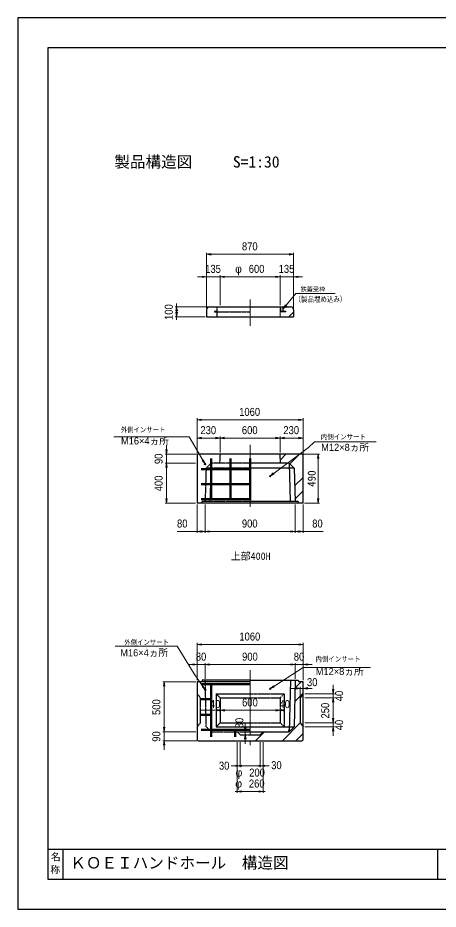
# Model space of a CAD drawing. Units: millimetres, scale not verified. Extents: x -210 to 210, y -148 to 148.
# Drawn here: x -210 to -69.8, y -148.5 to 148.5 of the extents above; entities that cross this region are included whole.
import ezdxf
from ezdxf.enums import TextEntityAlignment as Align

# ---------------------------------------------------------------- set-up
doc = ezdxf.new("R2010")
doc.units = ezdxf.units.MM
doc.linetypes.add('USER1', pattern=[12.95, 6.35, -3.175, 0.25, -3.175])
doc.linetypes.add('USER2', pattern=[4.7625, 3.175, -1.5875])
doc.layers.add('0-0', color=7, linetype='Continuous')
for name, color, linetype, lineweight in [('0-1_0', 9, 'Continuous', 25), ('0-2_dims', 2, 'Continuous', 13), ('0-3_pen1実線', 4, 'Continuous', 13), ('0-4_pen2実線', 3, 'Continuous', 13), ('0-5_pen3実線', 7, 'Continuous', 25), ('0-6_pen4実線', 6, 'Continuous', 25), ('0-7_pen1一点', 4, 'USER1', 13), ('0-8_pen2破線', 3, 'USER2', 25), ('0-9_鉄筋１', 7, 'Continuous', 50), ('0-A_鉄筋２', 7, 'Continuous', 50)]:
    doc.layers.add(name, color=color, linetype=linetype, lineweight=lineweight)
doc.styles.add('ＭＳ ゴシック', font='')
doc.styles.add('ＭＳ Ｐゴシック', font='')
doc.styles.get('ＭＳ ゴシック').set_extended_font_data('MS Gothic')
doc.styles.get('ＭＳ Ｐゴシック').set_extended_font_data('MS PGothic')

# ---------------------------------------------------------------- blocks, each defined once
blk = doc.blocks.new('部分図 1')
at = {"layer": '0-1_0'}
blk.add_lwpolyline([(0, 0), (12600, 0), (12600, 8910), (0, 8910)], close=True, dxfattribs=at)
at = {"layer": '0-2_dims'}
for p, q in [((1889.43, 6006.59), (1889.43, 6561.54)), ((1889.43, 6546.54), (2759.43, 6546.54)), ((2759.43, 6021.59), (2759.43, 6561.54)), ((1889.43, 6006.59), (1889.43, 6336.54)), ((2024.43, 6036.59), (2024.43, 6336.54)), ((2024.43, 6036.59), (2024.43, 6336.54)), ((2624.43, 6036.59), (2624.43, 6336.54)), ((2624.43, 6036.59), (2624.43, 6336.54)), ((2759.43, 6006.59), (2759.43, 6336.54)), ((1889.43, 6321.54), (1799.43, 6321.54)), ((2024.43, 6321.54), (1889.43, 6321.54)), ((2024.43, 6321.54), (2624.43, 6321.54)), ((2024.43, 6321.54), (2114.43, 6321.54)), ((2624.43, 6321.54), (2534.43, 6321.54)), ((2624.43, 6321.54), (2759.43, 6321.54)), ((2759.43, 6321.54), (2849.43, 6321.54)), ((1904.43, 6021.59), (1574.48, 6021.59)), ((1589.48, 6021.59), (1589.48, 6053.41)), ((1589.48, 6021.59), (1589.48, 5921.59)), ((1874.43, 5921.59), (1574.48, 5921.59)), ((1589.48, 5921.59), (1589.48, 5889.78)), ((1794, 4554), (1794, 4907)), ((2854, 4554), (2854, 4907)), ((2854, 4892), (1794, 4892)), ((1794, 4554), (1794, 4724.26)), ((2024, 4564), (2024, 4724.26)), ((2024, 4564), (2024, 4724.26)), ((2624, 4564), (2624, 4724.26)), ((2624, 4564), (2624, 4724.26)), ((2854, 4554), (2854, 4724.26)), ((1488, 4549), (1488, 4639)), ((2024, 4709.26), (1794, 4709.26)), ((2024, 4709.26), (2624, 4709.26)), ((2624, 4709.26), (2854, 4709.26)), ((1789, 4549), (1473, 4549)), ((1488, 4459), (1488, 4549)), ((1779, 4459), (1473, 4459)), ((1779, 4459), (1473, 4459)), ((1488, 4459), (1488, 4059)), ((1488, 4459), (1488, 4369)), ((1779, 4059), (1473, 4059)), ((1794, 4044), (1794, 3761)), ((1874, 4044), (1874, 3761)), ((1874, 4044), (1874, 3761)), ((2774, 4044), (2774, 3761)), ((2774, 4044), (2774, 3761)), ((2854, 4044), (2854, 3761)), ((1874, 3776), (2774, 3776)), ((1796, 2288), (1796, 2661.21)), ((2856, 2646.21), (1796, 2646.21)), ((2856, 2288), (2856, 2661.21)), ((1796, 2445.17), (1706, 2445.17)), ((1796, 2288), (1796, 2460.17)), ((1796, 2445.17), (1876, 2445.17)), ((1876, 2303), (1876, 2460.17)), ((1876, 2303), (1876, 2460.17)), ((1876, 2445.17), (1966, 2445.17)), ((1876, 2445.17), (2776, 2445.17)), ((2776, 2445.17), (2686, 2445.17)), ((2776, 2303), (2776, 2460.17)), ((2776, 2303), (2776, 2460.17)), ((2776, 2445.17), (2856, 2445.17)), ((2856, 2288), (2856, 2460.17)), ((2856, 2445.17), (2946, 2445.17)), ((1781, 2273), (1450, 2273)), ((1465, 1773), (1465, 2273)), ((3154.74, 2153), (3154.74, 2243)), ((2826, 2207.11), (2736, 2207.11)), ((2826, 2128), (2826, 2222.11)), ((2826, 2207.11), (2856, 2207.11)), ((2856, 2168), (2856, 2222.11)), ((2856, 2207.11), (2946, 2207.11)), ((2871, 2153), (3169.74, 2153)), ((3154.74, 2113), (3154.74, 2153)), ((2871, 2113), (3169.74, 2113)), ((2871, 2113), (3169.74, 2113)), ((3154.74, 2113), (3154.74, 2023)), ((3154.74, 2113), (3154.74, 1863)), ((1986, 1988), (1986, 1973)), ((2026, 1988), (1986, 1988)), ((2026, 1988), (2026, 2003)), ((2026, 1988), (2626, 1988)), ((2026, 1988), (2026, 1973)), ((2626, 1988), (2626, 2003)), ((2626, 1988), (2626, 2003)), ((2626, 1988), (2666, 1988)), ((2666, 1988), (2666, 2003)), ((3154.74, 1863), (3154.74, 1953)), ((1465, 1773), (1465, 1863)), ((2276, 1773), (2276, 1863)), ((2871, 1863), (3169.74, 1863)), ((2871, 1863), (3169.74, 1863)), ((2871, 1823), (3169.74, 1823)), ((3154.74, 1863), (3154.74, 1823)), ((3154.74, 1823), (3154.74, 1733)), ((1781, 1773), (1450, 1773)), ((1781, 1773), (1450, 1773)), ((1465, 1773), (1465, 1683)), ((2276, 1773), (2261, 1773)), ((2276, 1743), (2261, 1743)), ((2276, 1743), (2276, 1773)), ((2276, 1743), (2276, 1653)), ((1791, 1683), (1450, 1683)), ((1465, 1683), (1465, 1593)), ((2196, 1668), (2196, 1162)), ((2196, 1668), (2196, 1418)), ((2226, 1668), (2226, 1418)), ((2226, 1668), (2226, 1418)), ((2426, 1668), (2426, 1418)), ((2426, 1668), (2426, 1418)), ((2456, 1668), (2456, 1418)), ((2456, 1668), (2456, 1162)), ((2226, 1433), (2136, 1433)), ((2226, 1433), (2196, 1433)), ((2226, 1433), (2426, 1433)), ((2426, 1433), (2516, 1433)), ((2426, 1433), (2456, 1433)), ((2196, 1177), (2176, 1177)), ((2196, 1177), (2456, 1177)), ((2456, 1177), (2476, 1177))]:
    blk.add_line(p, q, dxfattribs=at)
at = {"layer": '0-2_dims', "lineweight": 18}
for p, q in [((2825.44, 6154.95), (3176.91, 6154.95)), ((1583.3, 4720.75), (961.83, 4720.75)), ((2970.02, 4671.85), (3586.49, 4671.85)), ((2833.14, 4549), (3020, 4549)), ((3005, 4549), (3005, 4059)), ((2869, 4059), (3020, 4059)), ((1594.24, 2627.43), (972.77, 2627.43)), ((2913.05, 2415.8), (3529.52, 2415.8)), ((1836, 1988), (1976, 1988))]:
    blk.add_line(p, q, dxfattribs=at)
at = {"layer": '0-2_dims'}
for points in [[(1934.43, 6554.04), (1889.43, 6546.54), (1934.43, 6539.04)], [(2714.43, 6539.04), (2759.43, 6546.54), (2714.43, 6554.04)], [(1844.43, 6314.04), (1889.43, 6321.54), (1844.43, 6329.04)], [(2069.43, 6329.04), (2024.43, 6321.54), (2069.43, 6314.04)], [(2069.43, 6329.04), (2024.43, 6321.54), (2069.43, 6314.04)], [(2579.43, 6314.04), (2624.43, 6321.54), (2579.43, 6329.04)], [(2579.43, 6314.04), (2624.43, 6321.54), (2579.43, 6329.04)], [(2804.43, 6329.04), (2759.43, 6321.54), (2804.43, 6314.04)], [(2656.43, 5999.59), (2780.44, 6154.95), (2825.44, 6154.95)], [(1596.98, 5976.59), (1589.48, 6021.59), (1581.98, 5976.59)], [(2678.64, 6039.44), (2656.43, 5999.59), (2690.36, 6030.08)], [(1581.98, 5966.59), (1589.48, 5921.59), (1596.98, 5966.59)], [(1839, 4899.5), (1794, 4892), (1839, 4884.5)], [(2809, 4884.5), (2854, 4892), (2809, 4899.5)], [(1874, 4449), (1713.69, 4720.75), (1583.3, 4720.75)], [(1874, 4449), (1713.69, 4720.75), (1583.3, 4720.75)], [(1839, 4716.76), (1794, 4709.26), (1839, 4701.76)], [(1979, 4701.76), (2024, 4709.26), (1979, 4716.76)], [(2069, 4716.76), (2024, 4709.26), (2069, 4701.76)], [(2524, 4329), (2909.16, 4615.58), (2970.02, 4671.85)], [(2579, 4701.76), (2624, 4709.26), (2579, 4716.76)], [(2669, 4716.76), (2624, 4709.26), (2669, 4701.76)], [(2809, 4701.76), (2854, 4709.26), (2809, 4716.76)], [(1480.5, 4594), (1488, 4549), (1495.5, 4594)], [(1495.5, 4414), (1488, 4459), (1480.5, 4414)], [(1495.5, 4414), (1488, 4459), (1480.5, 4414)], [(1844.68, 4483.95), (1874, 4449), (1857.6, 4491.57)], [(1844.68, 4483.95), (1874, 4449), (1857.6, 4491.57)], [(2555.63, 4361.88), (2524, 4329), (2564.58, 4349.85)], [(1480.5, 4104), (1488, 4059), (1495.5, 4104)], [(1874, 3776), (1794, 3776), (1593.18, 3776)], [(1839, 3783.5), (1794, 3776), (1839, 3768.5)], [(1829, 3768.5), (1874, 3776), (1829, 3783.5)], [(1919, 3783.5), (1874, 3776), (1919, 3768.5)], [(2729, 3768.5), (2774, 3776), (2729, 3783.5)], [(2819, 3783.5), (2774, 3776), (2819, 3768.5)], [(2774, 3776), (2854, 3776), (3054.82, 3776)], [(2809, 3768.5), (2854, 3776), (2809, 3783.5)], [(1876, 2193), (1763.97, 2353.29), (1594.24, 2627.43)], [(1841, 2653.71), (1796, 2646.21), (1841, 2638.71)], [(2811, 2638.71), (2856, 2646.21), (2811, 2653.71)], [(1751, 2437.67), (1796, 2445.17), (1751, 2452.67)], [(1921, 2452.67), (1876, 2445.17), (1921, 2437.67)], [(1921, 2452.67), (1876, 2445.17), (1921, 2437.67)], [(2526, 2203), (2856, 2415.8), (2913.05, 2415.8)], [(2731, 2437.67), (2776, 2445.17), (2731, 2452.67)], [(2731, 2437.67), (2776, 2445.17), (2731, 2452.67)], [(2901, 2452.67), (2856, 2445.17), (2901, 2437.67)], [(1472.5, 2228), (1465, 2273), (1457.5, 2228)], [(1844.07, 2225.59), (1876, 2193), (1856.37, 2234.18)], [(2559.75, 2233.69), (2526, 2203), (2567.88, 2221.08)], [(2781, 2199.61), (2826, 2207.11), (2781, 2214.61)], [(2901, 2214.61), (2856, 2207.11), (2901, 2199.61)], [(3147.24, 2198), (3154.74, 2153), (3162.24, 2198)], [(3162.24, 2068), (3154.74, 2113), (3147.24, 2068)], [(3162.24, 2068), (3154.74, 2113), (3147.24, 2068)], [(1981, 1980.5), (2026, 1988), (1981, 1995.5)], [(2031, 1995.5), (1986, 1988), (2031, 1980.5)], [(2071, 1995.5), (2026, 1988), (2071, 1980.5)], [(2581, 1980.5), (2626, 1988), (2581, 1995.5)], [(2621, 1980.5), (2666, 1988), (2621, 1995.5)], [(2671, 1995.5), (2626, 1988), (2671, 1980.5)], [(3147.24, 1908), (3154.74, 1863), (3162.24, 1908)], [(3147.24, 1908), (3154.74, 1863), (3162.24, 1908)], [(1457.5, 1818), (1465, 1773), (1472.5, 1818)], [(1457.5, 1818), (1465, 1773), (1472.5, 1818)], [(2268.5, 1818), (2276, 1773), (2283.5, 1818)], [(3162.24, 1778), (3154.74, 1823), (3147.24, 1778)], [(2283.5, 1698), (2276, 1743), (2268.5, 1698)], [(1472.5, 1638), (1465, 1683), (1457.5, 1638)], [(2181, 1425.5), (2226, 1433), (2181, 1440.5)], [(2181, 1425.5), (2226, 1433), (2181, 1440.5)], [(2241, 1440.5), (2196, 1433), (2241, 1425.5)], [(2411, 1425.5), (2456, 1433), (2411, 1440.5)], [(2471, 1440.5), (2426, 1433), (2471, 1425.5)], [(2471, 1440.5), (2426, 1433), (2471, 1425.5)], [(2241, 1184.5), (2196, 1177), (2241, 1169.5)], [(2411, 1169.5), (2456, 1177), (2411, 1184.5)]]:
    blk.add_lwpolyline(points, dxfattribs=at)
at = {"layer": '0-2_dims', "lineweight": 18}
for points in [[(3012.5, 4504), (3005, 4549), (2997.5, 4504)], [(2997.5, 4104), (3005, 4059), (3012.5, 4104)]]:
    blk.add_lwpolyline(points, dxfattribs=at)
at = {"layer": '0-3_pen1実線'}
for p, q in [((2624.43, 5968.62), (2627.4, 5971.59)), ((2656.43, 6000.62), (2677.4, 6021.59)), ((2712.11, 5921.59), (2759.43, 5968.91)), ((2627.13, 4492.7), (2683.43, 4549)), ((2721.07, 4451.93), (2818.14, 4549)), ((2769.32, 4230.78), (2854, 4315.46)), ((2773.22, 4099.98), (2854, 4180.75)), ((2774.4, 2213.53), (2833.87, 2273)), ((2771.44, 2075.87), (2856, 2160.43)), ((2647.98, 1683), (2826.85, 1861.87)), ((2378.57, 1683), (2468.57, 1773)), ((2782.68, 1683), (2856, 1756.32))]:
    blk.add_line(p, q, dxfattribs=at)
at = {"layer": '0-4_pen2実線'}
for p, q in [((2624.43, 6009.09), (2630.43, 6009.09)), ((2624.43, 6009.09), (2624.43, 5971.59)), ((2624.43, 5971.59), (2624.43, 5921.59)), ((2680.43, 5971.59), (2624.43, 5971.59)), ((2650.43, 5977.59), (2630.43, 5977.59)), ((2650.43, 6021.59), (2650.43, 5977.59)), ((2656.43, 6021.59), (2656.43, 5977.59)), ((2680.43, 5977.59), (2656.43, 5977.59)), ((2680.43, 5977.59), (2680.43, 5971.59))]:
    blk.add_line(p, q, dxfattribs=at)
at = {"layer": '0-4_pen2実線', "linetype": 'USER2'}
blk.add_line((2630.43, 6009.09), (2630.43, 5977.59), dxfattribs=at)
at = {"layer": '0-4_pen2実線'}
for centre, radius in [((1874, 4449), 8), ((2524, 4329), 6), ((1876, 2193), 8), ((2526, 2203), 6)]:
    blk.add_circle(centre, radius, dxfattribs=at)
at = {"layer": '0-5_pen3実線'}
for p, q in [((1889.43, 5991.59), (1889.43, 5921.59)), ((1919.43, 6021.59), (2729.43, 6021.59)), ((2759.43, 5991.59), (2759.43, 5921.59)), ((1889.43, 5921.59), (2759.43, 5921.59)), ((1794, 4539), (1804, 4549)), ((2844, 4549), (1804, 4549)), ((2629, 4459), (2624, 4549)), ((2854, 4539), (2844, 4549)), ((1794, 4539), (1794, 4059)), ((2714, 4459), (2324, 4459)), ((2714, 4459), (2764, 4409)), ((2714, 4459), (2725.49, 4074)), ((2854, 4059), (2854, 4539)), ((2764, 4409), (2324, 4409)), ((2764, 4409), (2774, 4074)), ((2854, 4059), (1794, 4059)), ((2804, 4074), (2324, 4074)), ((2804, 4074), (2809, 4059)), ((1796, 2273), (1796, 1693)), ((2326, 2273), (1796, 2273)), ((1846, 2288), (1841, 2273)), ((2727.08, 2288), (2716, 1773)), ((2776, 2288), (2766, 1823)), ((2806, 2288), (2811, 2273)), ((2856, 2273), (2811, 2273)), ((2856, 2273), (2811, 2273)), ((2856, 1693), (2856, 2273)), ((1986, 2153), (1986, 1823)), ((1986, 2153), (2026, 2113)), ((1986, 2153), (2326, 2153)), ((2856, 2153), (2826, 2113)), ((2026, 2113), (2026, 1863)), ((2026, 2113), (2326, 2113)), ((2026, 1863), (1986, 1823)), ((1986, 1823), (2766, 1823)), ((2026, 1863), (2326, 1863)), ((2766, 1823), (2716, 1773)), ((1796, 1693), (1806, 1683)), ((2326, 1773), (2716, 1773)), ((2326, 1773), (2716, 1773)), ((2326, 1743), (2426, 1743)), ((2326, 1743), (2426, 1743)), ((2426, 1743), (2456, 1773)), ((2856, 1693), (2846, 1683)), ((1806, 1683), (2846, 1683)), ((450, 600), (450, 300))]:
    blk.add_line(p, q, dxfattribs=at)
for points in [[(2326, 2288), (1846, 2288), (1841, 2273)], [(2326, 2288), (2806, 2288), (2811, 2273)], [(2826, 2113), (2826, 1863), (2856, 1823)]]:
    blk.add_lwpolyline(points, dxfattribs=at)
for centre, start, end in [((1919.43, 5991.59), 90, 180), ((2729.43, 5991.59), 0, 90)]:
    blk.add_arc(centre, 30, start, end, dxfattribs=at)
at = {"layer": '0-6_pen4実線'}
for p, q in [((300, 600), (12300, 600)), ((4200, 600), (4200, 300))]:
    blk.add_line(p, q, dxfattribs=at)
blk.add_lwpolyline([(300, 300), (12300, 300), (12300, 8610), (300, 8610)], close=True, dxfattribs=at)
at = {"layer": '0-7_pen1一点'}
for p, q in [((2324.43, 6095.67), (2324.43, 5828.04)), ((2324, 4021), (2324, 4642.67)), ((2324, 4304.87), (2324, 4642.67)), ((2326, 2388), (2326, 1743)), ((2326, 1683), (2326, 1637.58))]:
    blk.add_line(p, q, dxfattribs=at)
at = {"layer": '0-8_pen2破線'}
for p, q in [((1968.43, 5977.59), (1992.43, 5977.59)), ((1968.43, 5977.59), (1968.43, 5971.59)), ((1968.43, 5971.59), (2324.43, 5971.59)), ((1992.43, 6021.59), (1992.43, 5921.59)), ((2024, 4549), (2019, 4459)), ((2024, 4549), (2019, 4459)), ((1884, 4409), (1934, 4459)), ((1934, 4457), (1922.57, 4074.11)), ((2324, 4459), (1934, 4459)), ((1884, 4409), (1874, 4074)), ((2324, 4409), (1884, 4409)), ((1844, 4074), (1839, 4059)), ((2324, 4074), (1844, 4074)), ((1796, 2153), (1826, 2113)), ((2326, 2153), (2666, 2153)), ((2666, 2153), (2626, 2113)), ((2666, 2153), (2666, 1823)), ((1826, 2113), (1826, 1863)), ((2326, 2113), (2626, 2113)), ((2626, 2113), (2626, 1863)), ((1826, 1863), (1796, 1823)), ((2326, 1863), (2626, 1863)), ((2626, 1863), (2666, 1823)), ((1936, 1773), (2326, 1773)), ((2226, 1743), (2196, 1773)), ((2226, 1743), (2326, 1743))]:
    blk.add_line(p, q, dxfattribs=at)
blk.add_lwpolyline([(1936, 1773), (1886, 1823), (1876, 2288)], dxfattribs=at)
at = {"layer": '0-9_鉄筋１'}
for p, q in [((1934, 4464), (1934, 4089)), ((2129, 4464), (2129, 4089)), ((2324, 4464), (2324, 4089)), ((1934, 4399), (2324, 4399)), ((1934, 4249), (2324, 4249)), ((1934, 4099), (2324, 4099)), ((1936, 2258), (1936, 1763)), ((1936, 2248), (2326, 2248)), ((1936, 1793), (2326, 1793)), ((2176, 1803), (2176, 1763)), ((2716, 1793), (2716, 1773))]:
    blk.add_line(p, q, dxfattribs=at)
at = {"layer": '0-A_鉄筋２'}
for p, q in [((1934, 4464), (1934, 4504)), ((2129, 4464), (2129, 4504)), ((2324, 4464), (2324, 4504)), ((1934, 4399), (1834, 4399)), ((1934, 4249), (1834, 4249)), ((1934, 4099), (1834, 4099)), ((1936, 2248), (1836, 2248)), ((1946, 2098), (1836, 2098)), ((1946, 1943), (1836, 1943)), ((1936, 1793), (1836, 1793)), ((2716, 1793), (2716.43, 1793)), ((1936, 1763), (1936, 1723)), ((2176, 1763), (2176, 1723))]:
    blk.add_line(p, q, dxfattribs=at)
at = {"layer": '0-2_dims', "color": 7, "style": 'ＭＳ Ｐゴシック'}
for s, height, width, p in [('870', 79.98, 0.9, (2242.61, 6561.54)), ('135', 79.98, 0.9, (1875.11, 6336.54)), ('600', 79.98, 0.9, (2310.79, 6336.54)), ('135', 79.98, 0.9, (2610.11, 6336.54)), ('（製品埋め込み）', 54.61, 0.85, (2767.96, 6053.39)), ('1060', 79.98, 0.9, (2214.91, 4907)), ('外側インサート', 50.68, 0.9, (1030.34, 4752)), ('230', 79.98, 0.9, (1827.18, 4724.26)), ('600', 79.98, 0.9, (2242.18, 4724.26)), ('230', 79.98, 0.9, (2657.18, 4724.26)), ('内側インサート', 51.2, 0.9, (3032.31, 4680.03)), ('80', 79.98, 0.9, (1593.18, 3791)), ('900', 79.98, 0.9, (2242.18, 3791)), ('80', 79.98, 0.9, (2945.73, 3791)), ('1060', 79.98, 0.9, (2216.91, 2661.21)), ('外側インサート', 50.68, 0.9, (1065.85, 2627.43)), ('80', 79.98, 0.9, (1781.45, 2460.17)), ('900', 79.98, 0.9, (2244.18, 2460.17)), ('80', 79.98, 0.9, (2761.45, 2460.17)), ('内側インサート', 51.2, 0.9, (2977.89, 2459.21)), ('30', 79.98, 0.9, (2893.24, 2205.07)), ('40', 79.98, 0.9, (1921.84, 1985.95)), ('600', 79.98, 0.9, (2244.18, 2003)), ('40', 79.98, 0.9, (2617.91, 1985.95)), ('30', 79.98, 0.9, (2012.45, 1370.45)), ('30', 79.98, 0.9, (2535.45, 1375.45)), ('200', 79.98, 0.9, (2315.36, 1301.45)), ('260', 79.98, 0.9, (2312.36, 1192))]:
    blk.add_text(s, height=height, dxfattribs=dict(at, width=width)).set_placement(p, align=Align.BOTTOM_LEFT)
for s, height, p in [('φ', 79.98, (2174.43, 6336.54)), ('鉄蓋受枠', 44.11, (2829.73, 6161.49)), ('M16×4ヵ所', 70.81, (1032.6, 4624.16)), ('M12×8ヵ所', 70.81, (3035.74, 4559.58)), ('M16×4ヵ所', 70.81, (1025.03, 2506.71)), ('M12×8ヵ所', 70.81, (2981.32, 2319.21)), ('φ', 79.98, (2179, 1301.45)), ('φ', 79.98, (2176, 1192))]:
    blk.add_text(s, height=height, dxfattribs=at).set_placement(p, align=Align.BOTTOM_LEFT)
at = {"layer": '0-2_dims', "color": 7, "style": 'ＭＳ Ｐゴシック', "width": 0.9}
for s, p in [('100', (1574.48, 5889.78)), ('90', (1473, 4449.45)), ('400', (1473, 4177.18)), ('40', (3278.83, 2078.45)), ('500', (1450, 1941.18)), ('250', (3139.74, 1906.18)), ('30', (2280.55, 1808.45)), ('40', (3278.83, 1788.45)), ('90', (1450, 1673.45))]:
    blk.add_text(s, height=79.98, rotation=90, dxfattribs=at).set_placement(p, align=Align.BOTTOM_LEFT)
at = {"layer": '0-2_dims', "color": 7, "style": 'ＭＳ ゴシック'}
blk.add_text('490', height=80.65, rotation=90, dxfattribs=at).set_placement((3004.5, 4221.5), align=Align.BOTTOM_LEFT)
at = {"layer": '0-5_pen3実線', "style": 'ＭＳ ゴシック'}
for s, height, p in [('\u3000製品構造図\u3000', 114.4, (809.66, 7378.74)), ('S=1:30', 114.4, (2152.31, 7378.74)), ('上部400H', 73.31, (2130, 3470)), ('名', 71.47, (330.86, 466.05)), ('ＫＯＥＩハンドホール\u3000構造図', 114.4, (525, 372)), ('称', 71.43, (325.72, 337.31))]:
    blk.add_text(s, height=height, dxfattribs=at).set_placement(p, align=Align.BOTTOM_LEFT)

msp = doc.modelspace()

# ---------------------------------------------------------------- block references
at = {"layer": '0-0', "xscale": 0.0333333, "yscale": 0.0333333}
msp.add_blockref('部分図 1', (-210, -148.5), dxfattribs=at)

doc.saveas('drawing.dxf')
